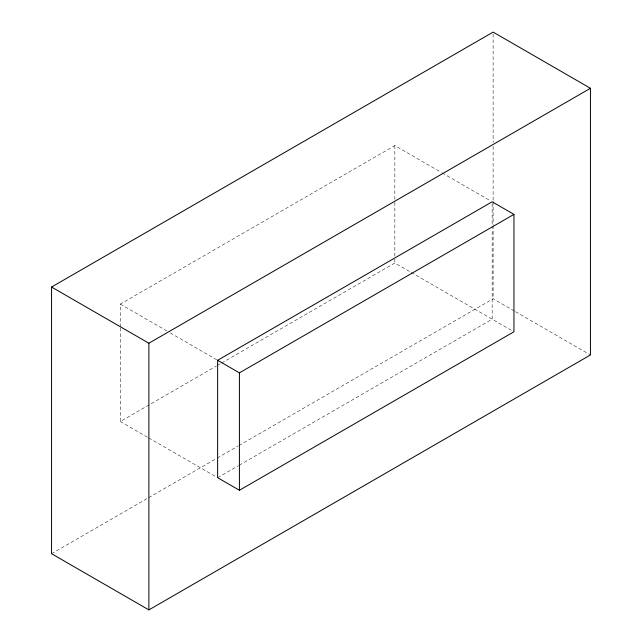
<?xml version="1.0" encoding="UTF-8"?>
<svg xmlns="http://www.w3.org/2000/svg" width="642" height="642" viewBox="0 0 642 642"><rect width="100%" height="100%" fill="white"/><g stroke="black" fill="none" stroke-linecap="round" stroke-linejoin="round"><path stroke-width="0.48" stroke-dasharray="3.21 2.41" d="M120.311 326.987L120.311 304.099L394.838 145.606L441.343 172.457M120.311 327.982L120.311 421.505L216.442 366.004M217.309 365.507L220.768 363.508M221.634 363.011L394.838 263.011L410.342 271.959M51.561 553.717L147.853 498.12M148.719 497.614L216.386 458.548M217.253 458.051L238.078 446.029M238.944 445.532L493.12 298.779L514.651 311.209M217.63 477.688L238.415 465.691M239.281 465.193L492.157 319.194L492.157 228.656M442.21 172.955L490.432 200.794M515.518 311.707L590.439 354.962M411.201 272.457L513.945 331.778M120.311 304.099L166.824 330.951M170.266 332.941L216.771 359.793M120.311 421.505L147.877 437.419M148.735 437.916L216.771 477.199M493.12 34.106L493.12 142.38M493.12 146.392L493.12 200.529M493.12 201.532L493.12 224.588M493.12 225.591L493.12 298.779M492.157 203.779L492.157 227.661M394.838 145.606L394.838 201.323M394.838 202.318L394.838 258.036M394.838 259.031L394.838 263.011"/><path stroke-width="0.96" d="M51.561 287.038L493.12 32.1L590.439 88.283L590.439 354.962L148.88 609.9L51.561 553.717L51.561 287.038L148.88 343.221L590.439 88.283M217.63 360.282L492.157 201.789L513.945 214.372L513.945 331.778L239.418 490.271L217.63 477.688L217.63 360.282L239.418 372.866L513.945 214.372M239.418 372.866L239.418 490.271M148.88 343.221L148.88 609.9"/></g></svg>
